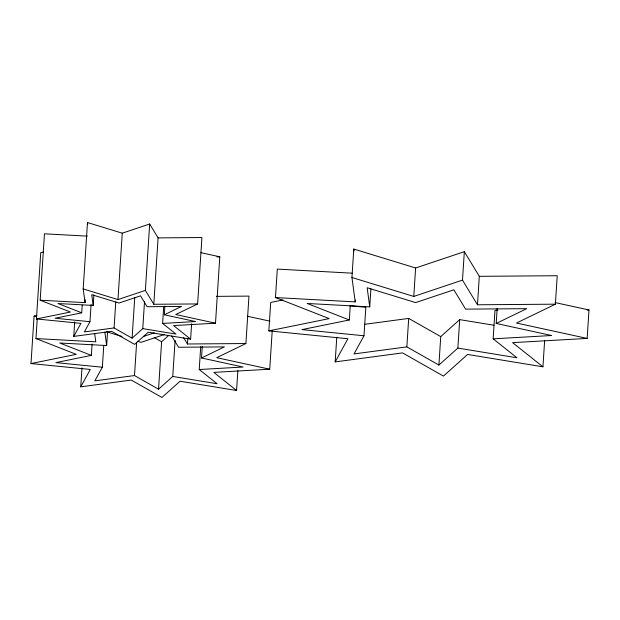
<?xml version="1.0" encoding="UTF-8"?>
<svg xmlns="http://www.w3.org/2000/svg" width="620" height="620" viewBox="0 0 620 620"><rect width="100%" height="100%" fill="white"/><g stroke="black" fill="none" stroke-linecap="round" stroke-linejoin="round"><path stroke-width="0.93" d="M237.863 370.59L236.577 390.507L180.064 381.222L161.936 397.466L131.285 380.068L80.747 386.826L90.295 369.458L31 363.56L34.069 316.138L36.898 315.557M191.626 323.772L190.627 339.163L148.25 332.204L134.649 344.379L111.662 331.336L73.765 336.397L80.918 323.377L36.448 318.951L40.742 252.557L43.571 251.983M31 363.56L76.276 354.353L35.968 338.567L37.254 318.649M36.448 318.951L70.409 312.046L40.176 300.204L44.47 233.81L87.42 236.142M73.765 336.397L74.695 321.966M40.176 300.204L85.041 302.645L83.189 288.928L87.482 222.534L122.264 233.182L149.668 224.006L158.092 237.879L153.799 304.273L197.625 303.932L201.919 237.537L158.092 237.879M91.086 304.381L89.97 321.703L55.087 318.231L81.716 312.813L82.22 305.118M85.041 302.645L85.227 299.755M80.747 386.826L81.98 367.854M81.716 312.813L58.009 303.529L93.194 305.443L93.883 294.856M103.765 345.41L102.354 367.226L55.854 362.607L91.357 355.376L92.093 343.999M91.357 355.376L59.745 343L106.663 345.549L107.585 331.328M144.514 301.684L142.77 328.623L132.107 338.179L114.08 327.949L115.754 301.963M83.189 288.928L117.971 299.576L122.264 233.182M132.107 338.179L134.718 297.763M175.096 340.419L172.763 376.456L158.542 389.197L134.501 375.55L136.648 342.356M153.799 304.273L145.375 290.4L149.668 224.006M142.77 328.623L176.01 334.087L162.618 323.423L163.68 307.063M158.542 389.197L161.611 341.767L168.718 335.404M162.618 323.423L195.517 321.555L164.339 314.774L164.897 306.11M216.396 296.36L248.969 296.112L245.908 343.534L187.465 343.992L187.829 338.295M172.763 376.456L217.078 383.741L199.229 369.52L200.702 346.758M199.229 369.52L243.087 367.032L201.523 357.988L202.252 346.603M190.627 339.163L173.561 325.57L215.496 323.19L219.79 256.796L200.865 252.673M544.662 340.256L542.942 366.815L467.604 354.438L443.432 376.092L402.566 352.896L335.18 361.902L347.913 338.745L268.847 330.886L270.692 302.428L282.953 299.933M236.577 390.507L213.815 372.38L269.731 369.21L272.25 330.321M268.847 330.886L329.212 318.603L275.466 297.553L277.31 269.096L352.261 273.18M335.18 361.902L336.776 337.233M275.466 297.553L355.229 301.894L351.943 277.512L353.788 249.054L415.617 267.979L464.334 251.674L479.307 276.334L477.47 304.784L555.388 304.18L557.225 275.722L479.307 276.334M349.61 305.707L365.831 307.319L363.987 335.776L301.987 329.608L349.331 319.974L350.246 305.745M355.229 301.894L355.353 299.995M349.331 319.974L307.179 303.467L369.729 306.869L370.899 288.85M494.016 325.26L459.707 319.626L457.862 348.076L438.906 365.064L406.852 346.875L408.696 318.417L364.343 324.345M351.943 277.512L413.78 296.438L415.617 267.979M438.906 365.064L440.743 336.606L459.707 319.626M477.47 304.784L462.489 280.124L464.334 251.674M457.862 348.076L516.956 357.787L493.156 338.83L494.993 310.372L497.868 310.209M493.156 338.83L551.63 335.513L496.209 323.454L497.186 308.272M542.942 366.815L512.601 342.643L587.163 338.419L589 309.961L555.078 302.576M89.97 321.703L84.351 331.917L114.08 327.949M102.354 367.226L94.868 380.851L134.501 375.55M363.987 335.776L354.005 353.935L406.852 346.875M164.339 314.774L181.497 306.451L147.118 306.722L140.515 295.841L119.025 303.041L91.745 294.686L93.194 305.443M197.625 303.932L175.747 314.534L215.496 323.19M201.523 357.988L224.394 346.898L178.56 347.254L171.709 335.97M245.908 343.534L216.737 357.678L269.731 369.21M496.209 323.454L526.713 308.667L465.597 309.14L453.856 289.796L415.648 302.591L367.156 287.75L369.729 306.869M555.388 304.18L516.491 323.036L587.163 338.419M117.971 299.576L145.375 290.4M143.352 336.505L154.31 332.832M164.385 334.544L141.104 342.341L137.462 341.233M413.78 296.438L462.489 280.124M216.93 256.959L219.79 256.796M587.086 310.07L589 309.961M35.968 338.567L95.782 341.822L94.674 333.591M34.069 316.138L35.983 316.324M247.248 316.223L269.964 321.168M106.547 331.762L122.008 336.497M408.696 318.417L440.743 336.606M154.148 337.536L161.611 341.767M183.559 337.551L187.465 343.992M353.788 249.054L354.036 250.929M104.858 332.165L106.663 345.549M87.482 222.534L87.73 224.363"/></g></svg>
